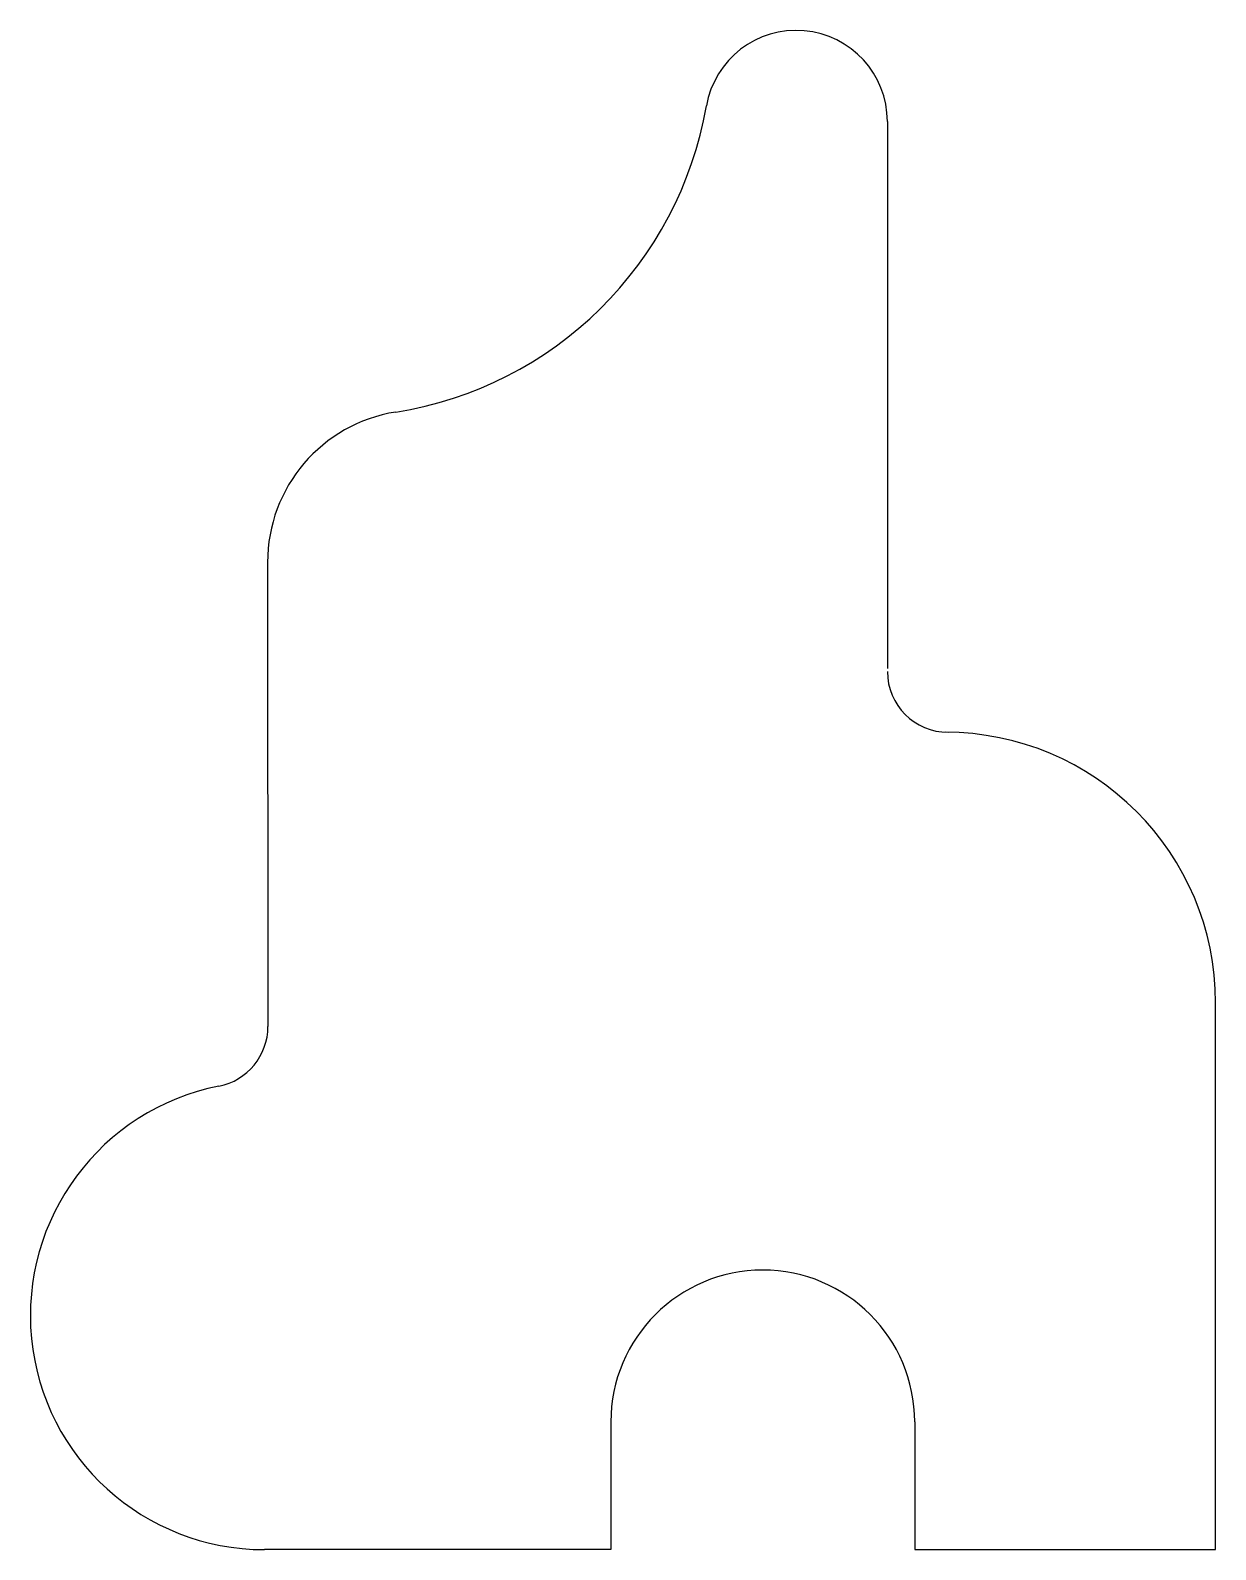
# Model space of a CAD drawing. Header units: millimetres. Extents: x 2975.5 to 3014.5, y 996.4 to 1046.4.
import ezdxf

# ---------------------------------------------------------------- set-up
doc = ezdxf.new("R2010")
doc.units = ezdxf.units.MM

msp = doc.modelspace()

# ---------------------------------------------------------------- linework, layer by layer
for p, q in [((3003.694, 1043.43), (3003.694, 1025.43)), ((2983.299, 1028.93), (2983.311, 1013.645)), ((3014.494, 996.43), (3014.494, 1014.43)), ((3014.494, 1014.43), (3014.494, 1014.43)), ((2994.594, 1000.63), (2994.594, 996.43)), ((3004.594, 1000.63), (3004.594, 996.43)), ((2994.594, 996.43), (2983.194, 996.43)), ((3004.594, 996.43), (3014.494, 996.43))]:
    msp.add_line(p, q)
for centre, radius, start, end in [((3000.694, 1043.43), 3, 0, 170.1593), ((2985.585, 1046.05), 12.334, 279.0051, 350.1593), ((2988.299, 1028.93), 5, 99.0051, 180.0915), ((3005.694, 1025.33), 2, 180, 270), ((3005.594, 1014.43), 8.9, 0, 90), ((2981.311, 1013.645), 2, 281.196, 0), ((2983.194, 1004.13), 7.7, 101.196, 270), ((2999.594, 1000.63), 5, 0, 180)]:
    msp.add_arc(centre, radius, start, end)

doc.saveas('drawing.dxf')
